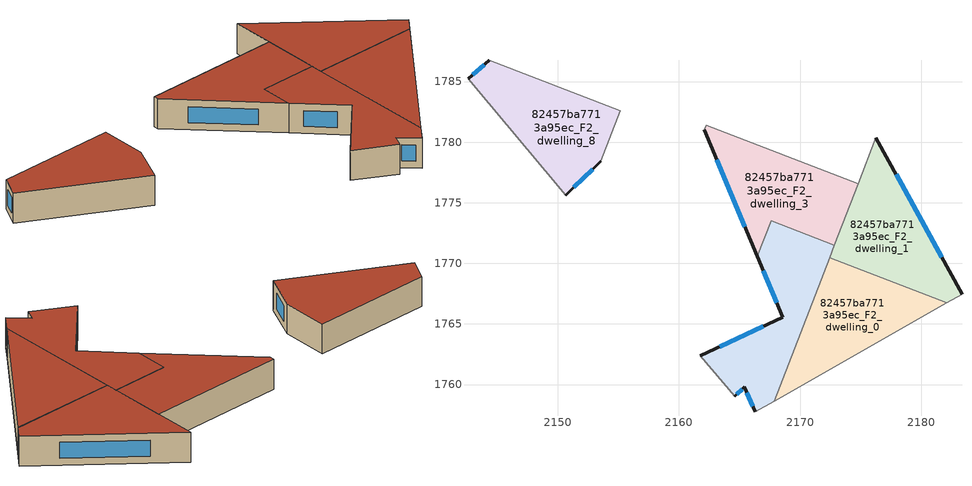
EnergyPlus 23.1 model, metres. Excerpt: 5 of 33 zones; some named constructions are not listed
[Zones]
82457ba7713a95ec_F2_dwelling_0
 floor to 82457ba7713a95ec_F1_dwelling_0 (EU_floor_Construction): 2182.09,1766.74 2167.86,1758.63 2172.43,1770.47 z6
 wall to 82457ba7713a95ec_F2_dwelling_1 (EU_wall_Construction): 2182.09,1766.74 2172.43,1770.47 z6:9
 wall adiabatic (EU_wall_Construction): 2167.86,1758.63 2182.09,1766.74 z6:9
 wall to 82457ba7713a95ec_F2_dwelling_2 (EU_wall_Construction): 2172.43,1770.47 2167.86,1758.63 z6:9
 roof outside (EU_roof_Construction): 2182.09,1766.74 2172.43,1770.47 2167.86,1758.63 z9
82457ba7713a95ec_F2_dwelling_1
 floor to 82457ba7713a95ec_F1_dwelling_1 (EU_floor_Construction): 2176.26,1780.37 2183.36,1767.46 2182.09,1766.74 2172.43,1770.47 z6
 wall outside (EU_wall_Construction): 2183.36,1767.46 2176.26,1780.37 z6:9
 wall adiabatic (EU_wall_Construction): 2182.09,1766.74 2183.36,1767.46 z6:9
 wall to 82457ba7713a95ec_F2_dwelling_3 (EU_wall_Construction): 2174.79,1776.57 2172.84,1771.51 z6:9
 wall to 82457ba7713a95ec_F2_dwelling_4 (EU_wall_Construction): 2176.26,1780.37 2174.79,1776.57 z6:9
 wall to 82457ba7713a95ec_F2_dwelling_2 (EU_wall_Construction): 2172.84,1771.51 2172.43,1770.47 z6:9
 window (EU_Window_Construction): 2181.69,1770.49 2177.92,1777.34 z6.7:8.3
 roof outside (EU_roof_Construction): 2183.36,1767.46 2176.26,1780.37 2172.43,1770.47 2182.09,1766.74 z9
82457ba7713a95ec_F2_dwelling_2
 floor to 82457ba7713a95ec_F1_dwelling_2 (EU_floor_Construction): 2172.84,1771.51 2167.86,1758.63 2166.31,1757.75 2165.41,1759.81 2164.6,1759.02 2161.78,1762.37 2168.56,1765.56 2166.47,1770.57 2167.6,1773.53 z6
 wall outside (EU_wall_Construction): 2164.6,1759.02 2165.41,1759.81 2166.31,1757.75 / 2166.47,1770.57 2168.56,1765.56 2161.78,1762.37 z6:9
 wall adiabatic (EU_wall_Construction): 2166.31,1757.75 2167.86,1758.63 / 2161.78,1762.37 2164.6,1759.02 z6:9
 wall to 82457ba7713a95ec_F2_dwelling_3 (EU_wall_Construction): 2172.84,1771.51 2167.6,1773.53 2166.47,1770.57 z6:9
 window (EU_Window_Construction): 2165.62,1759.33 2166.1,1758.23 / 2164.79,1759.21 2165.22,1759.63 / 2166.97,1764.81 2163.37,1763.12 / 2166.96,1769.4 2168.06,1766.74 z6.7:8.3
 roof outside (EU_roof_Construction): 2167.86,1758.63 2172.84,1771.51 2167.6,1773.53 2166.47,1770.57 2168.56,1765.56 2161.78,1762.37 2164.6,1759.02 2165.41,1759.81 2166.31,1757.75 z9
82457ba7713a95ec_F2_dwelling_3
 floor to 82457ba7713a95ec_F1_dwelling_3 (EU_floor_Construction): 2174.79,1776.57 2172.84,1771.51 2167.6,1773.53 2166.47,1770.57 2162.11,1781.01 2162.26,1781.41 z6
 wall outside (EU_wall_Construction): 2162.11,1781.01 2166.47,1770.57 z6:9
 wall to 82457ba7713a95ec_F2_dwelling_4 (EU_wall_Construction): 2174.79,1776.57 2162.26,1781.41 z6:9
 wall to 82457ba7713a95ec_F2_dwelling_6 (EU_wall_Construction): 2162.26,1781.41 2162.11,1781.01 z6:9
 window (EU_Window_Construction): 2163.13,1778.56 2165.44,1773.03 z6.7:8.3
 roof outside (EU_roof_Construction): 2172.84,1771.51 2174.79,1776.57 2162.26,1781.41 2162.11,1781.01 2166.47,1770.57 2167.6,1773.53 z9
82457ba7713a95ec_F2_dwelling_8
 floor to 82457ba7713a95ec_F1_dwelling_8 (EU_floor_Construction): 2155.18,1782.58 2153.57,1778.41 2150.65,1775.62 2142.61,1785.21 2144.35,1786.77 z6
 wall outside (EU_wall_Construction): 2144.35,1786.77 2142.61,1785.21 / 2150.65,1775.62 2153.57,1778.41 z6:9
 wall adiabatic (EU_wall_Construction): 2142.61,1785.21 2150.65,1775.62 z6:9
 wall to 82457ba7713a95ec_F2_dwelling_10 (EU_wall_Construction): 2155.18,1782.58 2144.35,1786.77 z6:9
 wall to 82457ba7713a95ec_F2_dwelling_6 (EU_wall_Construction): 2153.57,1778.41 2155.18,1782.58 z6:9
 window (EU_Window_Construction): 2143.94,1786.4 2143.02,1785.57 / 2151.34,1776.28 2152.89,1777.76 z6.7:8.3
 roof outside (EU_roof_Construction): 2153.57,1778.41 2155.18,1782.58 2144.35,1786.77 2142.61,1785.21 2150.65,1775.62 z9
[HVACTEMPLATE:THERMOSTAT] Constant Heating Setpoint=20; Constant Cooling Setpoint=50
EU_HeatOnly_82457ba7713a95ec_F0_dwelling_0; EU_HeatOnly_82457ba7713a95ec_F0_dwelling_1; EU_HeatOnly_82457ba7713a95ec_F0_dwelling_2; EU_HeatOnly_82457ba7713a95ec_F0_dwelling_3; EU_HeatOnly_82457ba7713a95ec_F0_dwelling_4; EU_HeatOnly_82457ba7713a95ec_F0_dwelling_5; EU_HeatOnly_82457ba7713a95ec_F0_dwelling_6; EU_HeatOnly_82457ba7713a95ec_F0_dwelling_7; EU_HeatOnly_82457ba7713a95ec_F0_dwelling_8; EU_HeatOnly_82457ba7713a95ec_F0_dwelling_9; EU_HeatOnly_82457ba7713a95ec_F0_dwelling_10; EU_HeatOnly_82457ba7713a95ec_F1_dwelling_0; EU_HeatOnly_82457ba7713a95ec_F1_dwelling_1; EU_HeatOnly_82457ba7713a95ec_F1_dwelling_2; EU_HeatOnly_82457ba7713a95ec_F1_dwelling_3; EU_HeatOnly_82457ba7713a95ec_F1_dwelling_4; EU_HeatOnly_82457ba7713a95ec_F1_dwelling_5; EU_HeatOnly_82457ba7713a95ec_F1_dwelling_6; EU_HeatOnly_82457ba7713a95ec_F1_dwelling_7; EU_HeatOnly_82457ba7713a95ec_F1_dwelling_8; EU_HeatOnly_82457ba7713a95ec_F1_dwelling_9; EU_HeatOnly_82457ba7713a95ec_F1_dwelling_10; EU_HeatOnly_82457ba7713a95ec_F2_dwelling_0; EU_HeatOnly_82457ba7713a95ec_F2_dwelling_1; EU_HeatOnly_82457ba7713a95ec_F2_dwelling_2; EU_HeatOnly_82457ba7713a95ec_F2_dwelling_3; EU_HeatOnly_82457ba7713a95ec_F2_dwelling_4; EU_HeatOnly_82457ba7713a95ec_F2_dwelling_5; EU_HeatOnly_82457ba7713a95ec_F2_dwelling_6; EU_HeatOnly_82457ba7713a95ec_F2_dwelling_7; EU_HeatOnly_82457ba7713a95ec_F2_dwelling_8; EU_HeatOnly_82457ba7713a95ec_F2_dwelling_9; EU_HeatOnly_82457ba7713a95ec_F2_dwelling_10
